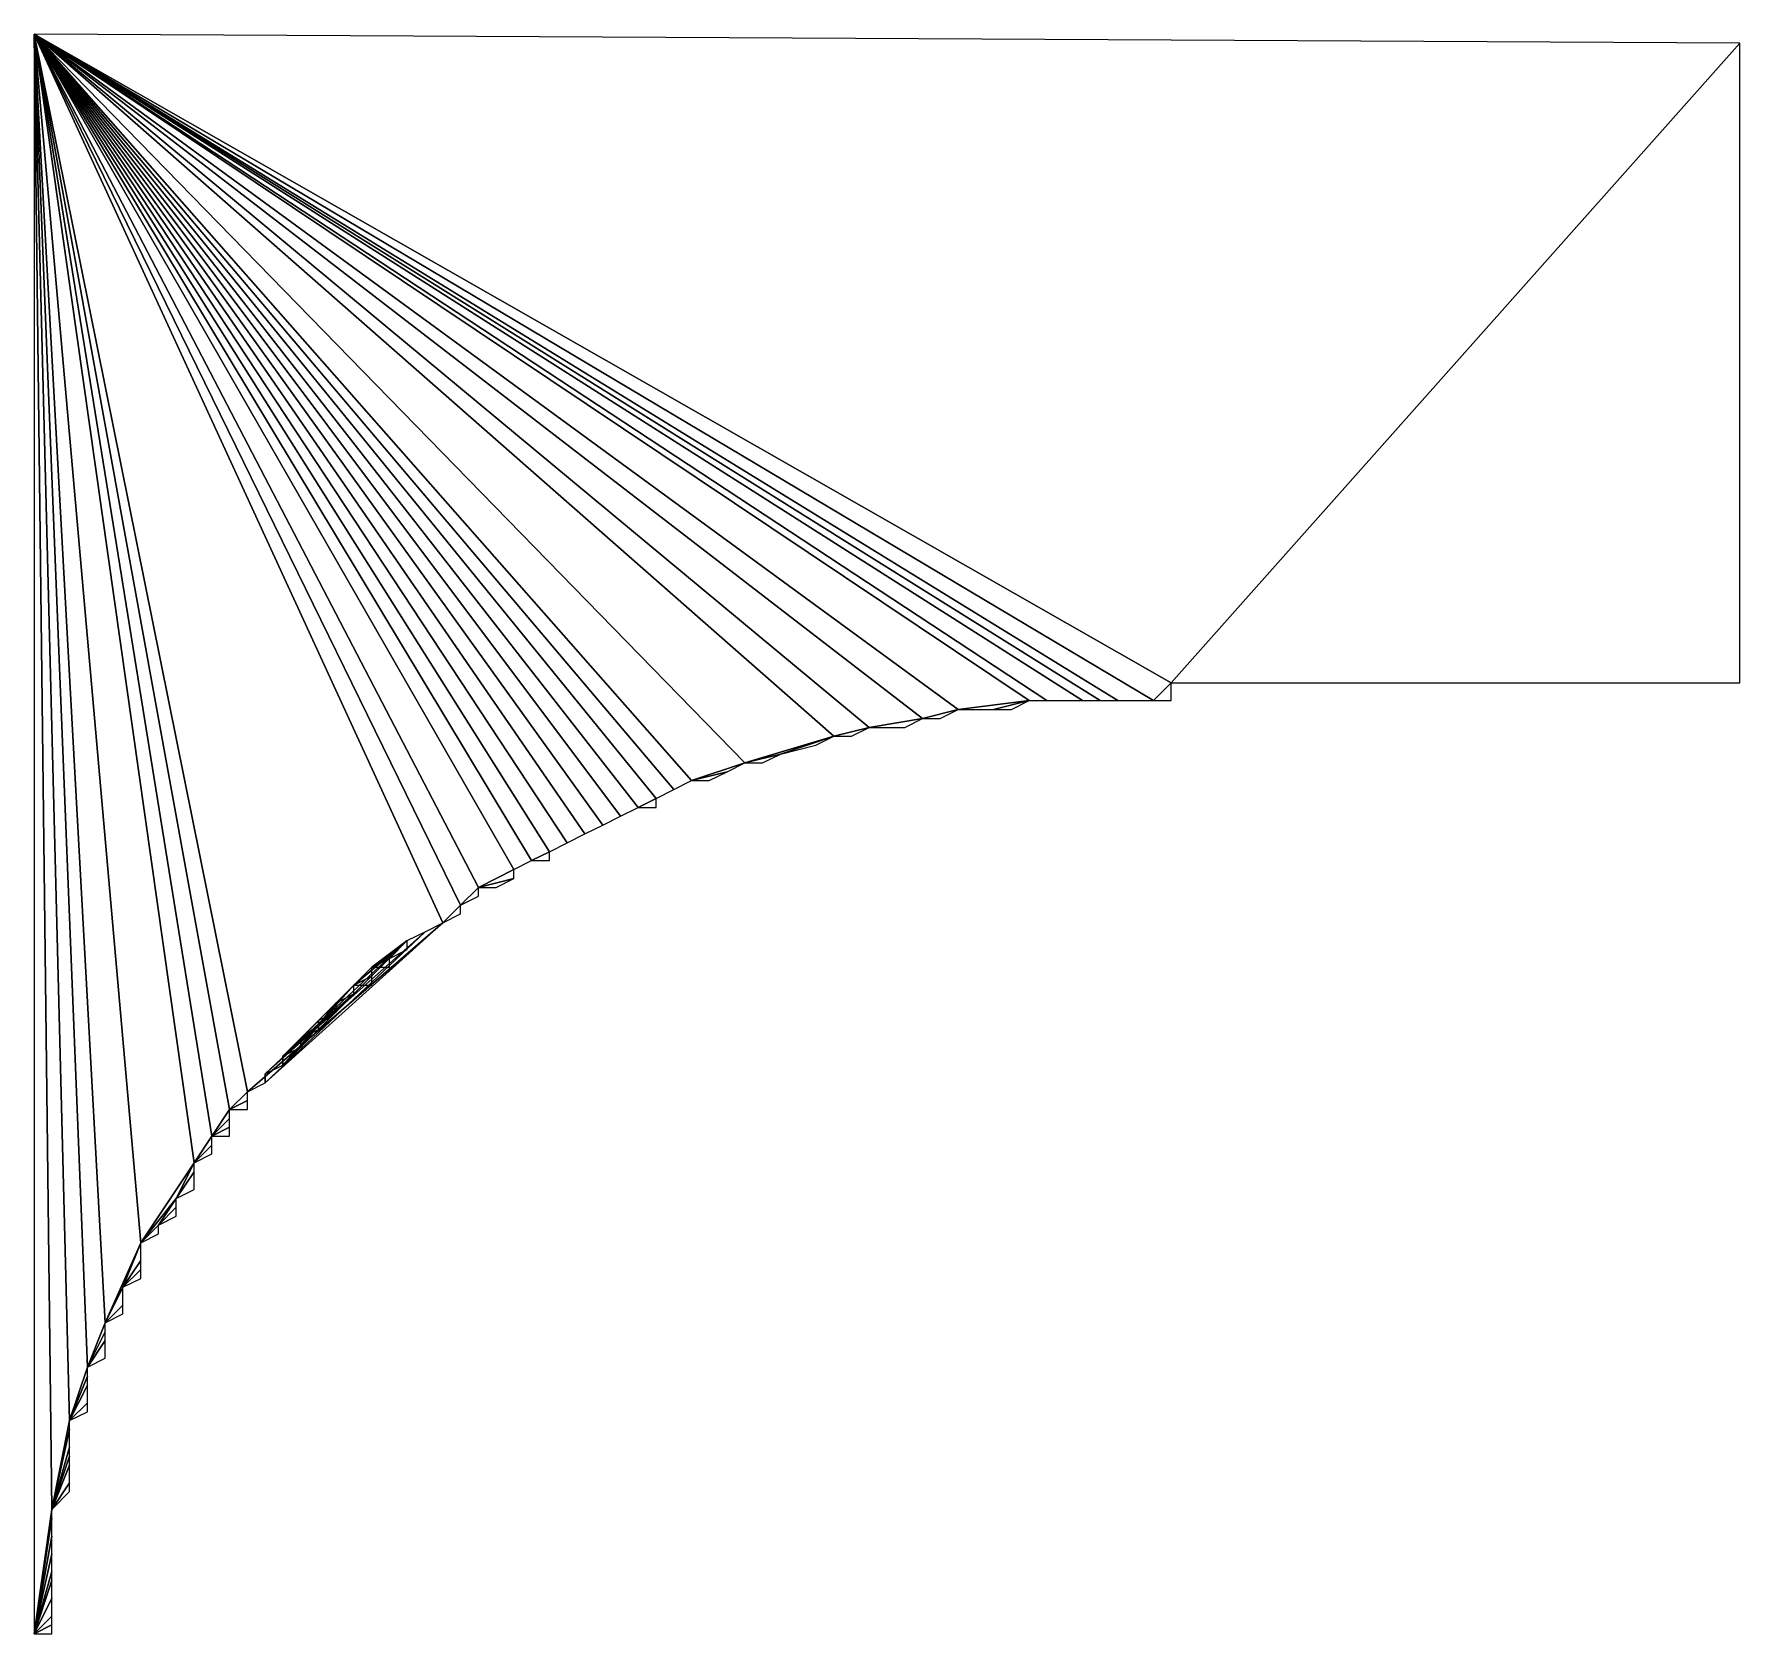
# Model space of a CAD drawing. Extents: x -35426929 to -35396731, y 11996534 to 12011444.
# Drawn here: x -35406046 to -35405778.8, y 12011151.7 to 12011402.2 of the extents above; entities that cross this region are included whole.
import ezdxf

# ---------------------------------------------------------------- set-up
doc = ezdxf.new("R2010")
doc.units = 0

msp = doc.modelspace()

# ---------------------------------------------------------------- linework, layer by layer
at = {"layer": 'mg_to_dxf', "color": 52}
for points in [[(-35405867.86, 12011300.6), (-35405867.86, 12011300.6), (-35405778.76, 12011400.83), (-35406046.04, 12011402.22)], [(-35406046.04, 12011402.22), (-35406046.04, 12011402.22), (-35406046.04, 12011151.65), (-35406043.25, 12011171.14)], [(-35406046.04, 12011402.22), (-35406046.04, 12011402.22), (-35406043.25, 12011171.14), (-35406040.47, 12011185.06)], [(-35406046.04, 12011402.22), (-35406046.04, 12011402.22), (-35406040.47, 12011185.06), (-35406037.68, 12011193.41)], [(-35406046.04, 12011402.22), (-35406046.04, 12011402.22), (-35406037.68, 12011193.41), (-35406034.9, 12011200.37)], [(-35406046.04, 12011402.22), (-35406046.04, 12011402.22), (-35406034.9, 12011200.37), (-35406029.33, 12011212.9)], [(-35406046.04, 12011402.22), (-35406046.04, 12011402.22), (-35406029.33, 12011212.9), (-35406020.98, 12011225.43)], [(-35406046.04, 12011402.22), (-35406046.04, 12011402.22), (-35406020.98, 12011225.43), (-35406018.2, 12011229.61)], [(-35406046.04, 12011402.22), (-35406046.04, 12011402.22), (-35406018.2, 12011229.61), (-35406015.41, 12011233.78)], [(-35406046.04, 12011402.22), (-35406046.04, 12011402.22), (-35406015.41, 12011233.78), (-35406012.63, 12011236.57)], [(-35406046.04, 12011402.22), (-35406046.04, 12011402.22), (-35405965.3, 12011274.15), (-35405962.51, 12011275.54)], [(-35405959.73, 12011276.94), (-35405959.73, 12011276.94), (-35406046.04, 12011402.22), (-35405962.51, 12011275.54)], [(-35406046.04, 12011402.22), (-35406046.04, 12011402.22), (-35405968.08, 12011272.76), (-35405965.3, 12011274.15)], [(-35406046.04, 12011402.22), (-35406046.04, 12011402.22), (-35405954.16, 12011279.72), (-35405951.38, 12011281.11)], [(-35405948.59, 12011282.5), (-35405948.59, 12011282.5), (-35406046.04, 12011402.22), (-35405951.38, 12011281.11)], [(-35406046.04, 12011402.22), (-35406046.04, 12011402.22), (-35405956.95, 12011278.33), (-35405954.16, 12011279.72)], [(-35406046.04, 12011402.22), (-35406046.04, 12011402.22), (-35405906.83, 12011295.03), (-35405901.26, 12011296.42)], [(-35405870.64, 12011297.82), (-35405870.64, 12011297.82), (-35405867.86, 12011300.6), (-35406046.04, 12011402.22)], [(-35405876.21, 12011297.82), (-35405876.21, 12011297.82), (-35405870.64, 12011297.82), (-35406046.04, 12011402.22)], [(-35405878.99, 12011297.82), (-35405878.99, 12011297.82), (-35405876.21, 12011297.82), (-35406046.04, 12011402.22)], [(-35405881.78, 12011297.82), (-35405881.78, 12011297.82), (-35405878.99, 12011297.82), (-35406046.04, 12011402.22)], [(-35405887.34, 12011297.82), (-35405887.34, 12011297.82), (-35405881.78, 12011297.82), (-35406046.04, 12011402.22)], [(-35405890.13, 12011297.82), (-35405890.13, 12011297.82), (-35405887.34, 12011297.82), (-35406046.04, 12011402.22)], [(-35405901.26, 12011296.42), (-35405901.26, 12011296.42), (-35405890.13, 12011297.82), (-35406046.04, 12011402.22)], [(-35405915.18, 12011293.64), (-35405915.18, 12011293.64), (-35405906.83, 12011295.03), (-35406046.04, 12011402.22)], [(-35405920.75, 12011292.25), (-35405920.75, 12011292.25), (-35405915.18, 12011293.64), (-35406046.04, 12011402.22)], [(-35405934.67, 12011288.07), (-35405934.67, 12011288.07), (-35405920.75, 12011292.25), (-35406046.04, 12011402.22)], [(-35405943.03, 12011285.29), (-35405943.03, 12011285.29), (-35405934.67, 12011288.07), (-35406046.04, 12011402.22)], [(-35405945.81, 12011283.9), (-35405945.81, 12011283.9), (-35405943.03, 12011285.29), (-35406046.04, 12011402.22)], [(-35405948.59, 12011282.5), (-35405948.59, 12011282.5), (-35405945.81, 12011283.9), (-35406046.04, 12011402.22)], [(-35405959.73, 12011276.94), (-35405959.73, 12011276.94), (-35405956.95, 12011278.33), (-35406046.04, 12011402.22)], [(-35405970.87, 12011271.37), (-35405970.87, 12011271.37), (-35405968.08, 12011272.76), (-35406046.04, 12011402.22)], [(-35405976.43, 12011268.58), (-35405976.43, 12011268.58), (-35405970.87, 12011271.37), (-35406046.04, 12011402.22)], [(-35405979.22, 12011265.8), (-35405979.22, 12011265.8), (-35405976.43, 12011268.58), (-35406046.04, 12011402.22)], [(-35405979.22, 12011265.8), (-35405979.22, 12011265.8), (-35406046.04, 12011402.22), (-35405982, 12011263.02)], [(-35405982, 12011263.02), (-35405982, 12011263.02), (-35406046.04, 12011402.22), (-35406012.63, 12011236.57)], [(-35405867.86, 12011300.6), (-35405867.86, 12011300.6), (-35405778.76, 12011300.6), (-35405778.76, 12011400.83)], [(-35405870.64, 12011297.82), (-35405870.64, 12011297.82), (-35405867.86, 12011297.82), (-35405867.86, 12011300.6)], [(-35405906.83, 12011295.03), (-35405906.83, 12011295.03), (-35405904.05, 12011295.03), (-35405901.26, 12011296.42)], [(-35405901.26, 12011296.42), (-35405901.26, 12011296.42), (-35405895.7, 12011296.42), (-35405890.13, 12011297.82)], [(-35405895.7, 12011296.42), (-35405895.7, 12011296.42), (-35405892.91, 12011296.42), (-35405890.13, 12011297.82)], [(-35405920.75, 12011292.25), (-35405920.75, 12011292.25), (-35405917.97, 12011292.25), (-35405915.18, 12011293.64)], [(-35405915.18, 12011293.64), (-35405915.18, 12011293.64), (-35405909.62, 12011293.64), (-35405906.83, 12011295.03)], [(-35405934.67, 12011288.07), (-35405934.67, 12011288.07), (-35405929.1, 12011289.46), (-35405920.75, 12011292.25)], [(-35405929.1, 12011289.46), (-35405929.1, 12011289.46), (-35405923.54, 12011290.86), (-35405920.75, 12011292.25)], [(-35405943.03, 12011285.29), (-35405943.03, 12011285.29), (-35405937.46, 12011286.68), (-35405934.67, 12011288.07)], [(-35405934.67, 12011288.07), (-35405934.67, 12011288.07), (-35405931.89, 12011288.07), (-35405929.1, 12011289.46)], [(-35405943.03, 12011285.29), (-35405943.03, 12011285.29), (-35405940.24, 12011285.29), (-35405937.46, 12011286.68)], [(-35405951.38, 12011281.11), (-35405951.38, 12011281.11), (-35405948.59, 12011281.11), (-35405948.59, 12011282.5)], [(-35405968.08, 12011272.76), (-35405968.08, 12011272.76), (-35405965.3, 12011272.76), (-35405965.3, 12011274.15)], [(-35405976.43, 12011268.58), (-35405976.43, 12011268.58), (-35405970.87, 12011269.98), (-35405970.87, 12011271.37)], [(-35405976.43, 12011268.58), (-35405976.43, 12011268.58), (-35405973.65, 12011268.58), (-35405970.87, 12011269.98)], [(-35405979.22, 12011265.8), (-35405979.22, 12011265.8), (-35405976.43, 12011267.19), (-35405976.43, 12011268.58)], [(-35405982, 12011263.02), (-35405982, 12011263.02), (-35405979.22, 12011264.41), (-35405979.22, 12011265.8)], [(-35405982, 12011263.02), (-35405982, 12011263.02), (-35406012.63, 12011236.57), (-35406009.84, 12011237.96)], [(-35405982, 12011263.02), (-35405982, 12011263.02), (-35406009.84, 12011237.96), (-35405984.79, 12011261.62)], [(-35405984.79, 12011261.62), (-35405984.79, 12011261.62), (-35406009.84, 12011239.35), (-35405987.57, 12011260.23)], [(-35405984.79, 12011261.62), (-35405984.79, 12011261.62), (-35406009.84, 12011237.96), (-35406009.84, 12011239.35)], [(-35405984.79, 12011261.62), (-35405984.79, 12011261.62), (-35406009.84, 12011237.96), (-35405984.79, 12011261.62)], [(-35405987.57, 12011260.23), (-35405987.57, 12011260.23), (-35406009.84, 12011239.35), (-35406007.06, 12011240.74)], [(-35405987.57, 12011260.23), (-35405987.57, 12011260.23), (-35406007.06, 12011240.74), (-35405995.92, 12011253.27)], [(-35405993.14, 12011256.06), (-35405993.14, 12011256.06), (-35405987.57, 12011260.23), (-35405995.92, 12011253.27)], [(-35405993.14, 12011256.06), (-35405993.14, 12011256.06), (-35405990.35, 12011257.45), (-35405987.57, 12011260.23)], [(-35405990.35, 12011257.45), (-35405990.35, 12011257.45), (-35405987.57, 12011258.84), (-35405987.57, 12011260.23)], [(-35405995.92, 12011253.27), (-35405995.92, 12011253.27), (-35405993.14, 12011254.66), (-35405993.14, 12011256.06)], [(-35405993.14, 12011256.06), (-35405993.14, 12011256.06), (-35405990.35, 12011256.06), (-35405990.35, 12011257.45)], [(-35405995.92, 12011253.27), (-35405995.92, 12011253.27), (-35406007.06, 12011242.13), (-35405995.92, 12011251.88)], [(-35405995.92, 12011253.27), (-35405995.92, 12011253.27), (-35406007.06, 12011240.74), (-35406007.06, 12011242.13)], [(-35405995.92, 12011253.27), (-35405995.92, 12011253.27), (-35405993.14, 12011253.27), (-35405993.14, 12011254.66)], [(-35405995.92, 12011251.88), (-35405995.92, 12011251.88), (-35406007.06, 12011242.13), (-35406004.27, 12011243.53)], [(-35405995.92, 12011251.88), (-35405995.92, 12011251.88), (-35406007.06, 12011242.13), (-35405995.92, 12011251.88)], [(-35405995.92, 12011251.88), (-35405995.92, 12011251.88), (-35406004.27, 12011243.53), (-35405998.71, 12011250.49)], [(-35405998.71, 12011250.49), (-35405998.71, 12011250.49), (-35406004.27, 12011244.92), (-35405998.71, 12011249.1)], [(-35405998.71, 12011250.49), (-35405998.71, 12011250.49), (-35406004.27, 12011243.53), (-35406004.27, 12011244.92)], [(-35405998.71, 12011249.1), (-35405998.71, 12011249.1), (-35406004.27, 12011244.92), (-35406001.49, 12011246.31)], [(-35405998.71, 12011249.1), (-35405998.71, 12011249.1), (-35406004.27, 12011244.92), (-35405998.71, 12011249.1)], [(-35405998.71, 12011249.1), (-35405998.71, 12011249.1), (-35406001.49, 12011246.31), (-35406001.49, 12011247.7)], [(-35406001.49, 12011247.7), (-35406001.49, 12011247.7), (-35406001.49, 12011246.31)], [(-35406004.27, 12011244.92), (-35406004.27, 12011244.92), (-35406004.27, 12011243.53)], [(-35406007.06, 12011242.13), (-35406007.06, 12011242.13), (-35406007.06, 12011240.74)], [(-35406009.84, 12011239.35), (-35406009.84, 12011239.35), (-35406009.84, 12011237.96)], [(-35406015.41, 12011233.78), (-35406015.41, 12011233.78), (-35406012.63, 12011235.17), (-35406012.63, 12011236.57)], [(-35406015.41, 12011233.78), (-35406015.41, 12011233.78), (-35406012.63, 12011233.78), (-35406012.63, 12011235.17)], [(-35406018.2, 12011229.61), (-35406018.2, 12011229.61), (-35406015.41, 12011232.39), (-35406015.41, 12011233.78)], [(-35406018.2, 12011229.61), (-35406018.2, 12011229.61), (-35406015.41, 12011231), (-35406015.41, 12011232.39)], [(-35406020.98, 12011225.43), (-35406020.98, 12011225.43), (-35406018.2, 12011228.21), (-35406018.2, 12011229.61)], [(-35406018.2, 12011229.61), (-35406018.2, 12011229.61), (-35406015.41, 12011229.61), (-35406015.41, 12011231)], [(-35406020.98, 12011225.43), (-35406020.98, 12011225.43), (-35406018.2, 12011226.82), (-35406018.2, 12011228.21)], [(-35406020.98, 12011225.43), (-35406020.98, 12011225.43), (-35406029.33, 12011212.9), (-35406023.76, 12011219.86)], [(-35406023.76, 12011219.86), (-35406023.76, 12011219.86), (-35406020.98, 12011224.04), (-35406020.98, 12011225.43)], [(-35406023.76, 12011219.86), (-35406023.76, 12011219.86), (-35406020.98, 12011221.25), (-35406020.98, 12011224.04)], [(-35406023.76, 12011219.86), (-35406023.76, 12011219.86), (-35406029.33, 12011212.9), (-35406026.55, 12011215.69)], [(-35406026.55, 12011215.69), (-35406026.55, 12011215.69), (-35406023.76, 12011218.47), (-35406023.76, 12011219.86)], [(-35406026.55, 12011215.69), (-35406026.55, 12011215.69), (-35406023.76, 12011217.08), (-35406023.76, 12011218.47)], [(-35406029.33, 12011212.9), (-35406029.33, 12011212.9), (-35406026.55, 12011214.29), (-35406026.55, 12011215.69)], [(-35406029.33, 12011212.9), (-35406029.33, 12011212.9), (-35406034.9, 12011200.37), (-35406032.12, 12011205.94)], [(-35406032.12, 12011205.94), (-35406032.12, 12011205.94), (-35406029.33, 12011210.12), (-35406029.33, 12011212.9)], [(-35406032.12, 12011205.94), (-35406032.12, 12011205.94), (-35406029.33, 12011208.73), (-35406029.33, 12011210.12)], [(-35406032.12, 12011205.94), (-35406032.12, 12011205.94), (-35406029.33, 12011207.33), (-35406029.33, 12011208.73)], [(-35406034.9, 12011200.37), (-35406034.9, 12011200.37), (-35406032.12, 12011203.16), (-35406032.12, 12011205.94)], [(-35406034.9, 12011200.37), (-35406034.9, 12011200.37), (-35406032.12, 12011201.77), (-35406032.12, 12011203.16)], [(-35406037.68, 12011193.41), (-35406037.68, 12011193.41), (-35406034.9, 12011198.98), (-35406034.9, 12011200.37)], [(-35406037.68, 12011193.41), (-35406037.68, 12011193.41), (-35406034.9, 12011197.59), (-35406034.9, 12011198.98)], [(-35406037.68, 12011193.41), (-35406037.68, 12011193.41), (-35406034.9, 12011194.81), (-35406034.9, 12011197.59)], [(-35406040.47, 12011185.06), (-35406040.47, 12011185.06), (-35406037.68, 12011192.02), (-35406037.68, 12011193.41)], [(-35406040.47, 12011185.06), (-35406040.47, 12011185.06), (-35406037.68, 12011190.63), (-35406037.68, 12011192.02)], [(-35406040.47, 12011185.06), (-35406040.47, 12011185.06), (-35406037.68, 12011187.85), (-35406037.68, 12011190.63)], [(-35406040.47, 12011185.06), (-35406040.47, 12011185.06), (-35406037.68, 12011186.45), (-35406037.68, 12011187.85)], [(-35406043.25, 12011171.14), (-35406043.25, 12011171.14), (-35406040.47, 12011183.67), (-35406040.47, 12011185.06)], [(-35406043.25, 12011171.14), (-35406043.25, 12011171.14), (-35406040.47, 12011180.89), (-35406040.47, 12011183.67)], [(-35406043.25, 12011171.14), (-35406043.25, 12011171.14), (-35406040.47, 12011179.49), (-35406040.47, 12011180.89)], [(-35406043.25, 12011171.14), (-35406043.25, 12011171.14), (-35406040.47, 12011178.1), (-35406040.47, 12011179.49)], [(-35406043.25, 12011171.14), (-35406043.25, 12011171.14), (-35406040.47, 12011175.32), (-35406040.47, 12011178.1)], [(-35406043.25, 12011171.14), (-35406043.25, 12011171.14), (-35406040.47, 12011173.93), (-35406040.47, 12011175.32)], [(-35406043.25, 12011171.14), (-35406043.25, 12011171.14), (-35406046.04, 12011151.65), (-35406043.25, 12011169.75)], [(-35406043.25, 12011169.75), (-35406043.25, 12011169.75), (-35406046.04, 12011151.65), (-35406043.25, 12011166.96)], [(-35406043.25, 12011166.96), (-35406043.25, 12011166.96), (-35406046.04, 12011151.65), (-35406043.25, 12011164.18)], [(-35406043.25, 12011164.18), (-35406043.25, 12011164.18), (-35406046.04, 12011151.65), (-35406043.25, 12011161.4)], [(-35406043.25, 12011161.4), (-35406043.25, 12011161.4), (-35406046.04, 12011151.65), (-35406043.25, 12011160)], [(-35406043.25, 12011160), (-35406043.25, 12011160), (-35406046.04, 12011151.65), (-35406043.25, 12011157.22)], [(-35406043.25, 12011157.22), (-35406043.25, 12011157.22), (-35406046.04, 12011151.65), (-35406043.25, 12011154.44)], [(-35406043.25, 12011154.44), (-35406043.25, 12011154.44), (-35406046.04, 12011151.65), (-35406043.25, 12011153.04)], [(-35406043.25, 12011153.04), (-35406043.25, 12011153.04), (-35406046.04, 12011151.65), (-35406043.25, 12011151.65)]]:
    msp.add_3dface(points, dxfattribs=at)

doc.saveas('drawing.dxf')
